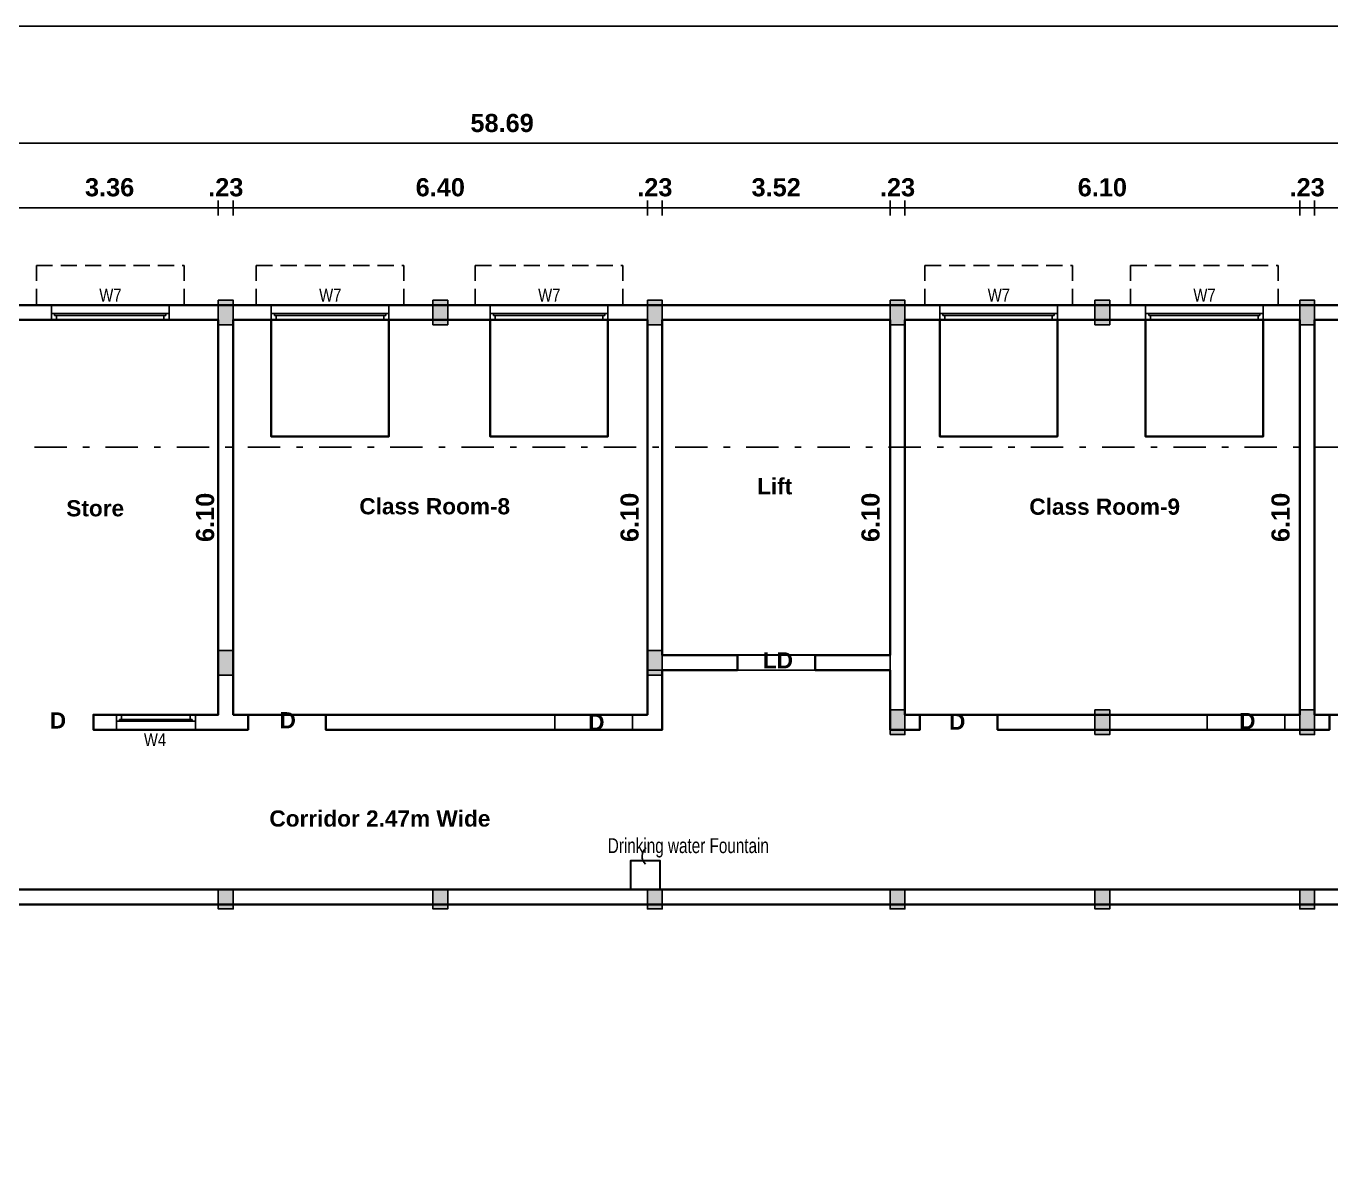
# Model space of a CAD drawing. Header units: metres. Extents: x 0 to 602, y 0 to 196.
# Drawn here: x 328.6 to 348.76, y 121.44 to 139.09 of the extents above; entities that cross this region are included whole.
import ezdxf

# ---------------------------------------------------------------- set-up
doc = ezdxf.new("R2010")
doc.units = ezdxf.units.M
doc.header["$MEASUREMENT"] = 0
doc.linetypes.add('DASHDOT2', pattern=[0.5, 0.25, -0.125, 0, -0.125])
doc.linetypes.add('HIDDEN', pattern=[0.375, 0.25, -0.125])
for name, color, linetype, lineweight in [('BLK_1_FLR_1_BLT_UP_AREA', 4, 'Continuous', 30), ('BLK_1_FLR_1_DRINKING_WATER', 4, 'Continuous', 30), ('BLK_1_FLR_1_REGULAR_ROOM_7', 4, 'Continuous', 30), ('BLK_1_FLR_1_REGULAR_ROOM_8', 4, 'Continuous', 30), ('BLK_1_FLR_1_REGULAR_ROOM_9', 1, 'Continuous', 30), ('BLK_1_FLR_1_ROOM_7_LIGHT_VENTILATION_1', 1, 'Continuous', 30), ('BLK_1_FLR_1_ROOM_7_LIGHT_VENTILATION_2', 1, 'Continuous', 30), ('BLK_1_FLR_1_ROOM_8_LIGHT_VENTILATION_1', 1, 'Continuous', 30), ('BLK_1_FLR_1_ROOM_8_LIGHT_VENTILATION_2', 1, 'Continuous', 30)]:
    doc.layers.add(name, color=color, linetype=linetype, lineweight=lineweight)
doc.layers.add('BLK_1_FLR_1_CARPET_AREA', color=10, linetype='Continuous')
doc.layers.add('BLK_1_FLR_1_LIFT_1', color=7, linetype='Continuous')
doc.styles.add('.5', font='GILC____.TTF', dxfattribs={"height": 0.5})
doc.styles.add('Ar Bold', font='arialbd.ttf')
doc.styles.get("Standard").update_dxf_attribs({"font": 'swissc.ttf', "height": 0.23})
doc.dimstyles.new('~dimensions', dxfattribs={"dimtxt": 0.28, "dimasz": 0.17, "dimexe": 0.05, "dimexo": 0.0625, "dimgap": 0.06, "dimtad": 1, "dimzin": 4, "dimdsep": 46, "dimtxsty": 'Ar Bold', "dimcen": 0.09, "dimse1": 1, "dimse2": 1, "dimsd1": 1, "dimsd2": 1, "dimclrt": 4, "dimadec": 0, "dimazin": 0, "dimtfac": 1, "dimtix": 1, "dimtofl": 0, "dimtmove": 2, "dimatfit": 3, "dimfxl": 0, "dimtolj": 1, "dimtzin": 0, "dimarcsym": 0})

# ---------------------------------------------------------------- blocks, each defined once
blk = doc.blocks.new('4F(p-without sunshade)')
for p, q in [((-0.61, 0), (-0.61, -0.23)), ((-0.61, 0), (0.61, 0)), ((-0.53, 0), (-0.53, -0.07)), ((0.53, 0), (0.53, -0.07)), ((0.61, 0), (0.61, -0.23)), ((-0.56, -0.1), (-0.61, -0.1)), ((-0.53, -0.07), (-0.56, -0.07)), ((-0.56, -0.07), (-0.56, -0.1)), ((-0.56, -0.1), (0.56, -0.1)), ((0.53, -0.07), (-0.53, -0.07)), ((0.53, -0.07), (0.56, -0.07)), ((0.56, -0.07), (0.56, -0.1)), ((0.56, -0.1), (0.61, -0.1)), ((-0.61, -0.23), (0.61, -0.23))]:
    blk.add_line(p, q)
blk.add_text('W4', height=0.2).set_placement((-0.185, -0.484))
blk = doc.blocks.new('*D1039')
at = {"layer": 'Defpoints', "color": 0, "linetype": 'Continuous', "lineweight": 30}
for p in [(328.212, 136.399), (331.572, 136.399), (331.572, 136.399)]:
    blk.add_point(p, dxfattribs=at)
at = {"color": 4, "linetype": 'Continuous', "insert": (329.892, 136.602), "char_height": 0.28, "attachment_point": 5, "style": 'Ar Bold'}
blk.add_mtext('\\A1;3.36', dxfattribs=at)
blk = doc.blocks.new('*D1040')
at = {"layer": 'Defpoints', "color": 0, "linetype": 'Continuous', "lineweight": 30}
for p in [(331.572, 136.399), (331.802, 136.399), (331.802, 136.399)]:
    blk.add_point(p, dxfattribs=at)
at = {"color": 4, "linetype": 'Continuous', "insert": (331.687, 136.602), "char_height": 0.28, "attachment_point": 5, "style": 'Ar Bold'}
blk.add_mtext('\\A1;.23', dxfattribs=at)
blk = doc.blocks.new('*D1041')
at = {"layer": 'Defpoints', "color": 0, "linetype": 'Continuous', "lineweight": 30}
for p in [(331.802, 136.399), (338.202, 136.399), (338.202, 136.399)]:
    blk.add_point(p, dxfattribs=at)
at = {"color": 4, "linetype": 'Continuous', "insert": (335.002, 136.602), "char_height": 0.28, "attachment_point": 5, "style": 'Ar Bold'}
blk.add_mtext('\\A1;6.40', dxfattribs=at)
blk = doc.blocks.new('*D1042')
at = {"layer": 'Defpoints', "color": 0, "linetype": 'Continuous', "lineweight": 30}
for p in [(338.202, 136.399), (338.432, 136.399), (338.432, 136.399)]:
    blk.add_point(p, dxfattribs=at)
at = {"color": 4, "linetype": 'Continuous', "insert": (338.317, 136.602), "char_height": 0.28, "attachment_point": 5, "style": 'Ar Bold'}
blk.add_mtext('\\A1;.23', dxfattribs=at)
blk = doc.blocks.new('*D1043')
at = {"layer": 'Defpoints', "color": 0, "linetype": 'Continuous', "lineweight": 30}
for p in [(338.432, 136.399), (341.952, 136.399), (341.952, 136.399)]:
    blk.add_point(p, dxfattribs=at)
at = {"color": 4, "linetype": 'Continuous', "insert": (340.192, 136.602), "char_height": 0.28, "attachment_point": 5, "style": 'Ar Bold'}
blk.add_mtext('\\A1;3.52', dxfattribs=at)
blk = doc.blocks.new('*D1044')
at = {"layer": 'Defpoints', "color": 0, "linetype": 'Continuous', "lineweight": 30}
for p in [(341.952, 136.399), (342.182, 136.399), (342.182, 136.399)]:
    blk.add_point(p, dxfattribs=at)
at = {"color": 4, "linetype": 'Continuous', "insert": (342.067, 136.602), "char_height": 0.28, "attachment_point": 5, "style": 'Ar Bold'}
blk.add_mtext('\\A1;.23', dxfattribs=at)
blk = doc.blocks.new('*D1045')
at = {"layer": 'Defpoints', "color": 0, "linetype": 'Continuous', "lineweight": 30}
for p in [(342.182, 136.399), (348.282, 136.399), (348.282, 136.399)]:
    blk.add_point(p, dxfattribs=at)
at = {"color": 4, "linetype": 'Continuous', "insert": (345.232, 136.602), "char_height": 0.28, "attachment_point": 5, "style": 'Ar Bold'}
blk.add_mtext('\\A1;6.10', dxfattribs=at)
blk = doc.blocks.new('*D1046')
at = {"layer": 'Defpoints', "color": 0, "linetype": 'Continuous', "lineweight": 30}
for p in [(348.282, 136.399), (348.512, 136.399), (348.512, 136.399)]:
    blk.add_point(p, dxfattribs=at)
at = {"color": 4, "linetype": 'Continuous', "insert": (348.397, 136.602), "char_height": 0.28, "attachment_point": 5, "style": 'Ar Bold'}
blk.add_mtext('\\A1;.23', dxfattribs=at)
blk = doc.blocks.new('*D1047')
at = {"layer": 'Defpoints', "color": 0, "linetype": 'Continuous', "lineweight": 30}
for p in [(348.512, 136.399), (354.612, 136.399), (354.612, 136.399)]:
    blk.add_point(p, dxfattribs=at)
at = {"color": 4, "linetype": 'Continuous', "insert": (351.562, 136.602), "char_height": 0.28, "attachment_point": 5, "style": 'Ar Bold'}
blk.add_mtext('\\A1;6.10', dxfattribs=at)
blk = doc.blocks.new('*D1055')
at = {"layer": 'Defpoints', "color": 0, "linetype": 'Continuous', "lineweight": 30}
for p in [(365.302, 137.392), (306.612, 137.284), (365.302, 137.284)]:
    blk.add_point(p, dxfattribs=at)
at = {"color": 4, "linetype": 'Continuous', "insert": (335.957, 137.595), "char_height": 0.28, "attachment_point": 5, "style": 'Ar Bold'}
blk.add_mtext('\\A1;58.69', dxfattribs=at)
blk = doc.blocks.new('*D1118')
at = {"layer": 'Defpoints', "color": 0, "linetype": 'Continuous', "lineweight": 30}
for p in [(331.572, 134.554), (331.572, 134.554), (331.572, 128.454)]:
    blk.add_point(p, dxfattribs=at)
at = {"color": 4, "linetype": 'Continuous', "insert": (331.369, 131.504), "char_height": 0.28, "attachment_point": 5, "rotation": 90, "style": 'Ar Bold'}
blk.add_mtext('\\A1;6.10', dxfattribs=at)
blk = doc.blocks.new('*D1119')
at = {"layer": 'Defpoints', "color": 0, "linetype": 'Continuous', "lineweight": 30}
for p in [(338.131, 134.554), (338.202, 134.554), (338.202, 128.454)]:
    blk.add_point(p, dxfattribs=at)
at = {"color": 4, "linetype": 'Continuous', "insert": (337.928, 131.504), "char_height": 0.28, "attachment_point": 5, "rotation": 90, "style": 'Ar Bold'}
blk.add_mtext('\\A1;6.10', dxfattribs=at)
blk = doc.blocks.new('*D884')
at = {"layer": 'Defpoints', "color": 0, "linetype": 'Continuous', "lineweight": 30}
for p in [(341.854, 134.554), (341.952, 134.554), (341.952, 128.454)]:
    blk.add_point(p, dxfattribs=at)
at = {"color": 4, "linetype": 'Continuous', "insert": (341.651, 131.504), "char_height": 0.28, "attachment_point": 5, "rotation": 90, "style": 'Ar Bold'}
blk.add_mtext('\\A1;6.10', dxfattribs=at)
blk = doc.blocks.new('*D1120')
at = {"layer": 'Defpoints', "color": 0, "linetype": 'Continuous', "lineweight": 30}
for p in [(348.19, 134.554), (348.282, 134.554), (348.282, 128.454)]:
    blk.add_point(p, dxfattribs=at)
at = {"color": 4, "linetype": 'Continuous', "insert": (347.987, 131.504), "char_height": 0.28, "attachment_point": 5, "rotation": 90, "style": 'Ar Bold'}
blk.add_mtext('\\A1;6.10', dxfattribs=at)

msp = doc.modelspace()

# ---------------------------------------------------------------- hatches: boundary and pattern name
at = {"linetype": 'Continuous', "ltscale": 0.1}
h = msp.add_hatch(color=8, dxfattribs=at)
h.dxf.hatch_style = 1
h.paths.add_polyline_path([(331.572, 134.859), (331.572, 134.479), (331.802, 134.479), (331.802, 134.859)])
h = msp.add_hatch(color=8, dxfattribs=at)
h.dxf.hatch_style = 1
h.paths.add_polyline_path([(334.887, 134.859), (334.887, 134.479), (335.117, 134.479), (335.117, 134.859)])
h = msp.add_hatch(color=8, dxfattribs=at)
h.dxf.hatch_style = 1
h.paths.add_polyline_path([(338.202, 134.859), (338.202, 134.479), (338.432, 134.479), (338.432, 134.859)])
h = msp.add_hatch(color=8, dxfattribs=at)
h.dxf.hatch_style = 1
h.paths.add_polyline_path([(341.952, 134.859), (341.952, 134.479), (342.182, 134.479), (342.182, 134.859)])
h = msp.add_hatch(color=8, dxfattribs=at)
h.dxf.hatch_style = 1
h.paths.add_polyline_path([(345.117, 134.859), (345.117, 134.479), (345.347, 134.479), (345.347, 134.859)])
h = msp.add_hatch(color=8, dxfattribs=at)
h.dxf.hatch_style = 1
h.paths.add_polyline_path([(348.282, 134.859), (348.282, 134.479), (348.512, 134.479), (348.512, 134.859)])
h = msp.add_hatch(color=8, dxfattribs=at)
h.dxf.hatch_style = 1
h.paths.add_polyline_path([(331.572, 129.069), (331.572, 129.449), (331.802, 129.449), (331.802, 129.069)])
h = msp.add_hatch(color=8, dxfattribs=at)
h.dxf.hatch_style = 1
h.paths.add_polyline_path([(338.202, 129.069), (338.202, 129.449), (338.432, 129.449), (338.432, 129.069)])
h = msp.add_hatch(color=8, dxfattribs=at)
h.dxf.hatch_style = 1
h.paths.add_polyline_path([(341.952, 128.149), (341.952, 128.529), (342.182, 128.529), (342.182, 128.149)])
h = msp.add_hatch(color=8, dxfattribs=at)
h.dxf.hatch_style = 1
h.paths.add_polyline_path([(345.117, 128.149), (345.117, 128.529), (345.347, 128.529), (345.347, 128.149)])
h = msp.add_hatch(color=8, dxfattribs=at)
h.dxf.hatch_style = 1
h.paths.add_polyline_path([(348.282, 128.149), (348.282, 128.529), (348.512, 128.529), (348.512, 128.149)])
h = msp.add_hatch(color=8, dxfattribs=at)
h.dxf.hatch_style = 1
h.paths.add_polyline_path([(331.572, 125.754), (331.572, 125.454), (331.802, 125.454), (331.802, 125.754)])
h = msp.add_hatch(color=8, dxfattribs=at)
h.dxf.hatch_style = 1
h.paths.add_polyline_path([(334.887, 125.754), (334.887, 125.454), (335.117, 125.454), (335.117, 125.754)])
h = msp.add_hatch(color=8, dxfattribs=at)
h.dxf.hatch_style = 1
h.paths.add_polyline_path([(338.202, 125.754), (338.202, 125.454), (338.432, 125.454), (338.432, 125.754)])
h = msp.add_hatch(color=8, dxfattribs=at)
h.dxf.hatch_style = 1
h.paths.add_polyline_path([(341.952, 125.754), (341.952, 125.454), (342.182, 125.454), (342.182, 125.754)])
h = msp.add_hatch(color=8, dxfattribs=at)
h.dxf.hatch_style = 1
h.paths.add_polyline_path([(345.117, 125.754), (345.117, 125.454), (345.347, 125.454), (345.347, 125.754)])
h = msp.add_hatch(color=8, dxfattribs=at)
h.dxf.hatch_style = 1
h.paths.add_polyline_path([(348.282, 125.754), (348.282, 125.454), (348.512, 125.454), (348.512, 125.754)])

# ---------------------------------------------------------------- linework, layer by layer
at = {"linetype": 'Continuous'}
for p, q in [((306.612, 137.284), (365.302, 137.284)), ((331.572, 136.399), (331.572, 136.169)), ((331.802, 136.399), (331.802, 136.169)), ((338.202, 136.399), (338.202, 136.169)), ((338.432, 136.399), (338.432, 136.169)), ((341.952, 136.399), (341.952, 136.169)), ((342.182, 136.399), (342.182, 136.169)), ((348.282, 136.399), (348.282, 136.169)), ((348.512, 136.399), (348.512, 136.169)), ((306.612, 136.284), (365.302, 136.284)), ((340.792, 129.144), (339.592, 129.144))]:
    msp.add_line(p, q, dxfattribs=at)
at = {"linetype": 'HIDDEN'}
for p, q in [((328.762, 134.784), (328.762, 135.394)), ((328.762, 135.394), (331.042, 135.394)), ((331.042, 134.784), (331.042, 135.394)), ((332.158, 134.784), (332.158, 135.394)), ((332.158, 135.394), (334.438, 135.394)), ((334.438, 134.784), (334.438, 135.394)), ((335.542, 134.784), (335.542, 135.394)), ((335.542, 135.394), (337.822, 135.394)), ((337.822, 134.784), (337.822, 135.394)), ((342.489, 134.784), (342.489, 135.394)), ((342.489, 135.394), (344.769, 135.394)), ((344.769, 134.784), (344.769, 135.394)), ((345.668, 134.784), (345.668, 135.394)), ((345.668, 135.394), (347.948, 135.394)), ((347.948, 134.784), (347.948, 135.394)), ((328.992, 134.784), (328.762, 134.784)), ((330.812, 134.784), (331.042, 134.784)), ((332.388, 134.784), (332.158, 134.784)), ((334.208, 134.784), (334.438, 134.784)), ((335.772, 134.784), (335.542, 134.784)), ((337.592, 134.784), (337.822, 134.784)), ((342.719, 134.784), (342.489, 134.784)), ((344.539, 134.784), (344.769, 134.784)), ((345.898, 134.784), (345.668, 134.784)), ((347.718, 134.784), (347.948, 134.784))]:
    msp.add_line(p, q, dxfattribs=at)
at = {"linetype": 'Continuous', "ltscale": 0.1}
for p, q in [((354.842, 134.784), (306.612, 134.784)), ((331.572, 134.554), (328.212, 134.554)), ((331.572, 134.554), (331.572, 128.454)), ((338.202, 134.554), (331.802, 134.554)), ((331.802, 134.554), (331.802, 128.454)), ((338.202, 134.554), (338.202, 128.454)), ((341.952, 134.554), (338.432, 134.554)), ((338.432, 134.554), (338.432, 128.224)), ((341.952, 134.554), (341.952, 128.224)), ((348.282, 134.554), (342.182, 134.554)), ((342.182, 134.554), (342.182, 128.454)), ((348.282, 134.554), (348.282, 128.454)), ((354.612, 134.554), (348.512, 134.554)), ((348.512, 134.554), (348.512, 128.454)), ((339.592, 129.374), (339.592, 129.144)), ((341.952, 129.374), (340.792, 129.374)), ((340.792, 129.374), (340.792, 129.144)), ((339.592, 129.144), (338.202, 129.144)), ((341.952, 129.144), (340.792, 129.144)), ((331.572, 128.454), (329.642, 128.454)), ((329.642, 128.454), (329.642, 128.224)), ((332.032, 128.454), (331.802, 128.454)), ((332.032, 128.454), (332.032, 128.224)), ((336.772, 128.454), (333.232, 128.454)), ((333.232, 128.454), (333.232, 128.224)), ((336.772, 128.454), (336.772, 128.224)), ((338.202, 128.454), (337.972, 128.454)), ((337.972, 128.454), (337.972, 128.224)), ((342.182, 128.454), (342.412, 128.454)), ((342.412, 128.454), (342.412, 128.224)), ((343.612, 128.454), (346.852, 128.454)), ((343.612, 128.454), (343.612, 128.224)), ((346.852, 128.454), (346.852, 128.224)), ((348.052, 128.454), (348.282, 128.454)), ((348.052, 128.454), (348.052, 128.224)), ((348.512, 128.454), (348.742, 128.454)), ((348.742, 128.454), (348.742, 128.224)), ((332.032, 128.224), (329.642, 128.224)), ((336.772, 128.224), (333.232, 128.224)), ((338.432, 128.224), (337.972, 128.224)), ((338.432, 128.224), (337.972, 128.224)), ((341.952, 128.224), (342.412, 128.224)), ((343.612, 128.224), (346.852, 128.224)), ((348.052, 128.224), (348.742, 128.224)), ((315.722, 125.754), (358.842, 125.754)), ((315.952, 125.524), (358.842, 125.524)), ((338.432, 125.524), (341.952, 125.524))]:
    msp.add_line(p, q, dxfattribs=at)
for p, q in [((328.992, 134.784), (330.812, 134.784)), ((328.992, 134.554), (328.992, 134.784)), ((330.812, 134.554), (330.812, 134.784)), ((332.388, 134.784), (334.208, 134.784)), ((332.388, 134.554), (332.388, 134.784)), ((334.208, 134.554), (334.208, 134.784)), ((335.772, 134.784), (337.592, 134.784)), ((335.772, 134.554), (335.772, 134.784)), ((337.592, 134.554), (337.592, 134.784)), ((342.719, 134.784), (344.539, 134.784)), ((342.719, 134.554), (342.719, 134.784)), ((344.539, 134.554), (344.539, 134.784)), ((345.898, 134.784), (347.718, 134.784)), ((345.898, 134.554), (345.898, 134.784)), ((347.718, 134.554), (347.718, 134.784)), ((329.042, 134.654), (328.992, 134.654)), ((328.992, 134.554), (330.812, 134.554)), ((329.042, 134.654), (330.762, 134.654)), ((329.042, 134.624), (329.042, 134.654)), ((329.072, 134.624), (329.042, 134.624)), ((330.732, 134.624), (329.072, 134.624)), ((329.072, 134.554), (329.072, 134.624)), ((330.732, 134.624), (330.762, 134.624)), ((330.732, 134.554), (330.732, 134.624)), ((330.762, 134.624), (330.762, 134.654)), ((330.762, 134.654), (330.812, 134.654)), ((332.438, 134.654), (332.388, 134.654)), ((332.388, 134.554), (334.208, 134.554)), ((332.438, 134.654), (334.158, 134.654)), ((332.438, 134.624), (332.438, 134.654)), ((332.468, 134.624), (332.438, 134.624)), ((334.128, 134.624), (332.468, 134.624)), ((332.468, 134.554), (332.468, 134.624)), ((334.128, 134.624), (334.158, 134.624)), ((334.128, 134.554), (334.128, 134.624)), ((334.158, 134.624), (334.158, 134.654)), ((334.158, 134.654), (334.208, 134.654)), ((335.822, 134.654), (335.772, 134.654)), ((335.772, 134.554), (337.592, 134.554)), ((335.822, 134.654), (337.542, 134.654)), ((335.822, 134.624), (335.822, 134.654)), ((335.852, 134.624), (335.822, 134.624)), ((337.512, 134.624), (335.852, 134.624)), ((335.852, 134.554), (335.852, 134.624)), ((337.512, 134.624), (337.542, 134.624)), ((337.512, 134.554), (337.512, 134.624)), ((337.542, 134.624), (337.542, 134.654)), ((337.542, 134.654), (337.592, 134.654)), ((342.769, 134.654), (342.719, 134.654)), ((342.719, 134.554), (344.539, 134.554)), ((342.769, 134.654), (344.489, 134.654)), ((342.769, 134.624), (342.769, 134.654)), ((342.799, 134.624), (342.769, 134.624)), ((344.459, 134.624), (342.799, 134.624)), ((342.799, 134.554), (342.799, 134.624)), ((344.459, 134.624), (344.489, 134.624)), ((344.459, 134.554), (344.459, 134.624)), ((344.489, 134.624), (344.489, 134.654)), ((344.489, 134.654), (344.539, 134.654)), ((345.948, 134.654), (345.898, 134.654)), ((345.898, 134.554), (347.718, 134.554)), ((345.948, 134.654), (347.668, 134.654)), ((345.948, 134.624), (345.948, 134.654)), ((345.978, 134.624), (345.948, 134.624)), ((347.638, 134.624), (345.978, 134.624)), ((345.978, 134.554), (345.978, 134.624)), ((347.638, 134.624), (347.668, 134.624)), ((347.638, 134.554), (347.638, 134.624)), ((347.668, 134.624), (347.668, 134.654)), ((347.668, 134.654), (347.718, 134.654))]:
    msp.add_line(p, q)
at = {"color": 71, "linetype": 'DASHDOT2', "ltscale": 2}
msp.add_line((305.629, 132.588), (365.902, 132.588), dxfattribs=at)
at = {"color": 5}
msp.add_lwpolyline([(387.534, 64.21), (303.031, 64.21), (303.031, 139.094), (387.534, 139.094)], close=True, dxfattribs=at)
at = {"color": 1, "linetype": 'Continuous', "ltscale": 0.1}
for points in [[(328.992, 134.784), (328.762, 134.784), (328.212, 134.784), (328.212, 134.554), (328.992, 134.554)], [(331.572, 134.784), (330.812, 134.784), (330.812, 134.554), (331.572, 134.554)], [(332.388, 134.784), (332.158, 134.784), (331.802, 134.784), (331.802, 134.554), (332.388, 134.554)], [(334.887, 134.784), (334.208, 134.784), (334.208, 134.554), (334.887, 134.554)], [(335.772, 134.784), (335.542, 134.784), (335.117, 134.784), (335.117, 134.554), (335.772, 134.554)], [(338.202, 134.784), (337.592, 134.784), (337.592, 134.554), (338.202, 134.554)], [(342.719, 134.784), (342.489, 134.784), (342.182, 134.784), (342.182, 134.554), (342.719, 134.554)], [(345.117, 134.784), (344.539, 134.784), (344.539, 134.554), (345.117, 134.554)], [(345.898, 134.784), (345.668, 134.784), (345.347, 134.784), (345.347, 134.554), (345.898, 134.554)], [(348.282, 134.784), (347.718, 134.784), (347.718, 134.554), (348.282, 134.554)], [(349.016, 134.784), (348.786, 134.784), (348.512, 134.784), (348.512, 134.554), (349.016, 134.554)], [(331.802, 134.479), (331.572, 134.479), (331.572, 129.449), (331.802, 129.449)], [(338.432, 134.479), (338.202, 134.479), (338.202, 129.449), (338.432, 129.449)], [(342.182, 134.479), (341.952, 134.479), (341.952, 128.529), (342.182, 128.529)], [(348.512, 134.479), (348.282, 134.479), (348.282, 128.529), (348.512, 128.529)], [(331.802, 129.069), (331.572, 129.069), (331.572, 128.454), (331.217, 128.454), (331.217, 128.224), (332.032, 128.224), (332.032, 128.454), (331.802, 128.454)], [(338.432, 129.069), (338.202, 129.069), (338.202, 128.454), (337.972, 128.454), (337.972, 128.224), (338.432, 128.224)], [(329.997, 128.454), (329.642, 128.454), (329.642, 128.224), (329.997, 128.224)], [(336.772, 128.454), (333.232, 128.454), (333.232, 128.224), (336.772, 128.224)], [(342.412, 128.454), (342.182, 128.454), (342.182, 128.224), (342.412, 128.224)], [(345.117, 128.454), (343.612, 128.454), (343.612, 128.224), (345.117, 128.224)], [(346.852, 128.454), (345.347, 128.454), (345.347, 128.224), (346.852, 128.224)], [(348.282, 128.454), (348.052, 128.454), (348.052, 128.224), (348.282, 128.224)], [(348.742, 128.454), (348.512, 128.454), (348.512, 128.224), (348.742, 128.224)]]:
    msp.add_lwpolyline(points, close=True, dxfattribs=at)
at = {"color": 5, "linetype": 'Continuous', "ltscale": 0.1}
for points in [[(331.572, 134.859), (331.572, 134.479), (331.802, 134.479), (331.802, 134.859)], [(334.887, 134.859), (334.887, 134.479), (335.117, 134.479), (335.117, 134.859)], [(338.202, 134.859), (338.202, 134.479), (338.432, 134.479), (338.432, 134.859)], [(341.952, 134.859), (341.952, 134.479), (342.182, 134.479), (342.182, 134.859)], [(345.117, 134.859), (345.117, 134.479), (345.347, 134.479), (345.347, 134.859)], [(348.282, 134.859), (348.282, 134.479), (348.512, 134.479), (348.512, 134.859)], [(331.572, 129.069), (331.572, 129.449), (331.802, 129.449), (331.802, 129.069)], [(338.202, 129.069), (338.202, 129.449), (338.432, 129.449), (338.432, 129.069)], [(341.952, 128.149), (341.952, 128.529), (342.182, 128.529), (342.182, 128.149)], [(345.117, 128.149), (345.117, 128.529), (345.347, 128.529), (345.347, 128.149)], [(348.282, 128.149), (348.282, 128.529), (348.512, 128.529), (348.512, 128.149)], [(331.572, 125.754), (331.572, 125.454), (331.802, 125.454), (331.802, 125.754)], [(334.887, 125.754), (334.887, 125.454), (335.117, 125.454), (335.117, 125.754)], [(338.202, 125.754), (338.202, 125.454), (338.432, 125.454), (338.432, 125.754)], [(341.952, 125.754), (341.952, 125.454), (342.182, 125.454), (342.182, 125.754)], [(345.117, 125.754), (345.117, 125.454), (345.347, 125.454), (345.347, 125.754)], [(348.282, 125.754), (348.282, 125.454), (348.512, 125.454), (348.512, 125.754)]]:
    msp.add_lwpolyline(points, close=True, dxfattribs=at)
at = {"color": 1, "linetype": 'Continuous', "ltscale": 0.1}
for points in [[(339.343, 134.784), (339.113, 134.784), (338.432, 134.784), (338.432, 134.554), (339.343, 134.554)], [(339.343, 134.554), (341.952, 134.554), (341.952, 134.784), (339.343, 134.784)]]:
    msp.add_lwpolyline(points, dxfattribs=at)
at = {"color": 1, "linetype": 'Continuous'}
for points in [[(342.182, 134.479), (341.952, 134.479), (341.952, 129.374), (340.792, 129.374), (340.792, 129.144), (341.952, 129.144), (341.952, 128.529), (342.182, 128.529)], [(339.592, 129.374), (338.432, 129.374), (338.432, 129.144), (339.592, 129.144)]]:
    msp.add_lwpolyline(points, close=True, dxfattribs=at)
at = {"linetype": 'Continuous', "ltscale": 0.1}
for points in [[(339.592, 129.374), (338.432, 129.374), (338.432, 129.144), (339.592, 129.144)], [(341.952, 129.374), (340.792, 129.374)], [(340.792, 129.144), (341.952, 129.144)]]:
    msp.add_lwpolyline(points, dxfattribs=at)
at = {"color": 6}
msp.add_lwpolyline([(337.945, 125.754), (338.395, 125.754), (338.395, 126.204), (337.945, 126.204)], close=True, dxfattribs=at)
at = {"linetype": 'Continuous', "ltscale": 0.1}
msp.add_arc((338.28, 126.269), 0.161, 126.5193, 228.8221, dxfattribs=at)
at = {"layer": 'BLK_1_FLR_1_BLT_UP_AREA', "color": 26, "lineweight": 35}
msp.add_lwpolyline([(306.612, 134.784), (365.302, 134.784), (365.302, 125.524), (315.952, 125.524), (315.952, 123.024), (320.252, 123.024), (320.252, 115.974), (315.952, 115.974), (315.952, 104.674), (306.612, 104.674)], close=True, dxfattribs=at)
at = {"layer": 'BLK_1_FLR_1_CARPET_AREA', "color": 26, "lineweight": 35}
for points in [[(328.212, 134.554), (331.572, 134.554), (331.572, 128.454), (329.642, 128.454), (329.642, 128.224), (332.032, 128.224), (332.032, 128.454), (331.802, 128.454), (331.802, 134.554), (338.202, 134.554), (338.202, 128.454), (333.232, 128.454), (333.232, 128.224), (338.432, 128.224), (338.432, 129.144), (339.592, 129.144), (339.592, 129.374), (338.432, 129.374), (338.432, 134.554), (341.952, 134.554), (341.952, 129.374), (340.792, 129.374), (340.792, 129.144), (341.952, 129.144), (341.952, 128.224), (342.412, 128.224), (342.412, 128.454), (342.182, 128.454), (342.182, 134.554), (348.282, 134.554), (348.282, 128.454), (343.612, 128.454), (343.612, 128.224), (348.742, 128.224), (348.742, 128.454), (348.512, 128.454), (348.512, 134.554), (354.612, 134.554)], [(365.072, 125.754), (359.072, 125.754), (359.072, 126.264), (358.842, 126.264), (358.842, 125.754), (315.722, 125.754)]]:
    msp.add_lwpolyline(points, dxfattribs=at)
at = {"layer": 'BLK_1_FLR_1_DRINKING_WATER', "color": 7, "lineweight": 30}
msp.add_lwpolyline([(337.945, 126.204), (338.395, 126.204), (338.395, 125.754), (337.945, 125.754)], close=True, dxfattribs=at)
at = {"layer": 'BLK_1_FLR_1_LIFT_1', "color": 30, "linetype": 'Continuous', "lineweight": 30}
msp.add_lwpolyline([(338.432, 134.554), (341.952, 134.554), (341.952, 129.374), (338.432, 129.374)], close=True, dxfattribs=at)
at = {"layer": 'BLK_1_FLR_1_REGULAR_ROOM_7', "color": 3, "linetype": 'Continuous', "lineweight": 35, "ltscale": 0.25}
msp.add_lwpolyline([(331.802, 134.554), (338.202, 134.554), (338.202, 128.454), (331.802, 128.454)], close=True, dxfattribs=at)
at = {"layer": 'BLK_1_FLR_1_REGULAR_ROOM_8', "color": 3, "linetype": 'Continuous', "lineweight": 35, "ltscale": 0.25}
msp.add_lwpolyline([(342.182, 134.554), (348.282, 134.554), (348.282, 128.454), (342.182, 128.454)], close=True, dxfattribs=at)
at = {"layer": 'BLK_1_FLR_1_REGULAR_ROOM_9', "color": 3, "linetype": 'Continuous', "lineweight": 35, "ltscale": 0.25}
msp.add_lwpolyline([(348.512, 134.554), (354.612, 134.554), (354.612, 128.454), (348.512, 128.454)], close=True, dxfattribs=at)
at = {"layer": 'BLK_1_FLR_1_ROOM_7_LIGHT_VENTILATION_1', "color": 3, "linetype": 'Continuous', "lineweight": 35, "ltscale": 0.25}
msp.add_lwpolyline([(332.388, 134.554), (334.208, 134.554), (334.208, 132.754), (332.388, 132.754)], close=True, dxfattribs=at)
at = {"layer": 'BLK_1_FLR_1_ROOM_7_LIGHT_VENTILATION_2', "color": 3, "linetype": 'Continuous', "lineweight": 35, "ltscale": 0.25}
msp.add_lwpolyline([(335.772, 134.554), (337.592, 134.554), (337.592, 132.754), (335.772, 132.754)], close=True, dxfattribs=at)
at = {"layer": 'BLK_1_FLR_1_ROOM_8_LIGHT_VENTILATION_1', "color": 3, "linetype": 'Continuous', "lineweight": 35, "ltscale": 0.25}
msp.add_lwpolyline([(342.719, 134.554), (344.539, 134.554), (344.539, 132.754), (342.719, 132.754)], close=True, dxfattribs=at)
at = {"layer": 'BLK_1_FLR_1_ROOM_8_LIGHT_VENTILATION_2', "color": 3, "linetype": 'Continuous', "lineweight": 35, "ltscale": 0.25}
msp.add_lwpolyline([(345.898, 134.554), (347.718, 134.554), (347.718, 132.754), (345.898, 132.754)], close=True, dxfattribs=at)

# ---------------------------------------------------------------- block references
at = {"color": 1, "linetype": 'Continuous', "ltscale": 0.1}
msp.add_blockref('4F(p-without sunshade)', (330.607, 128.454), dxfattribs=at)

# ---------------------------------------------------------------- texts
for p in [(329.733, 134.837), (333.13, 134.837), (336.514, 134.837), (343.461, 134.837), (346.639, 134.837)]:
    msp.add_text('W7', height=0.2).set_placement(p)
for s, height, style, p in [('Lift', 0.25, 'Ar Bold', (339.897, 131.86)), ('Store', 0.25, 'Ar Bold', (329.223, 131.52)), ('Class Room-8', 0.25, 'Ar Bold', (333.751, 131.551)), ('Class Room-9', 0.25, 'Ar Bold', (344.104, 131.545)), ('LD', 0.25, 'Ar Bold', (339.986, 129.171)), ('D', 0.25, 'Ar Bold', (328.967, 128.242)), ('D', 0.25, 'Ar Bold', (332.518, 128.245)), ('D', 0.25, 'Ar Bold', (337.287, 128.215)), ('D', 0.25, 'Ar Bold', (342.863, 128.224)), ('D', 0.25, 'Ar Bold', (347.346, 128.233)), ('Corridor 2.47m Wide ', 0.25, 'Ar Bold', (332.361, 126.727)), ('Drinking water Fountain', 0.23, '.5', (337.59, 126.318))]:
    msp.add_text(s, height=height, dxfattribs=dict(style=style)).set_placement(p)

# ---------------------------------------------------------------- dimensions: what is measured, and where the dimension line sits
at = {"linetype": 'Continuous'}
for p1, p2, distance, picture, middle in [((306.612, 137.284), (365.302, 137.284), 0.108, '*D1055', (335.957, 137.595)), ((331.572, 128.454), (331.572, 134.554), 0, '*D1118', (331.369, 131.504)), ((338.202, 128.454), (338.202, 134.554), 0.07, '*D1119', (337.928, 131.504)), ((341.952, 128.454), (341.952, 134.554), 0.097, '*D884', (341.651, 131.504)), ((348.282, 128.454), (348.282, 134.554), 0.092, '*D1120', (347.987, 131.504))]:
    dim = msp.add_aligned_dim(p1=p1, p2=p2, distance=distance, dimstyle='~dimensions', dxfattribs=at)
    dim.commit()
    dim.dimension.update_dxf_attribs({"geometry": picture, "text_midpoint": middle})
for base, p1, p2, picture, middle in [((331.572, 136.399), (328.212, 136.399), (331.572, 136.399), '*D1039', (329.892, 136.602)), ((331.802, 136.399), (331.572, 136.399), (331.802, 136.399), '*D1040', (331.687, 136.602)), ((338.202, 136.399), (331.802, 136.399), (338.202, 136.399), '*D1041', (335.002, 136.602)), ((338.432, 136.399), (338.202, 136.399), (338.432, 136.399), '*D1042', (338.317, 136.602)), ((341.952, 136.399), (338.432, 136.399), (341.952, 136.399), '*D1043', (340.192, 136.602)), ((342.182, 136.399), (341.952, 136.399), (342.182, 136.399), '*D1044', (342.067, 136.602)), ((348.282, 136.399), (342.182, 136.399), (348.282, 136.399), '*D1045', (345.232, 136.602)), ((348.512, 136.399), (348.282, 136.399), (348.512, 136.399), '*D1046', (348.397, 136.602)), ((354.612, 136.399), (348.512, 136.399), (354.612, 136.399), '*D1047', (351.562, 136.602))]:
    dim = msp.add_linear_dim(base=base, p1=p1, p2=p2, angle=180, dimstyle='~dimensions', dxfattribs=at)
    dim.commit()
    dim.dimension.update_dxf_attribs({"geometry": picture, "text_midpoint": middle})

doc.saveas('drawing.dxf')
